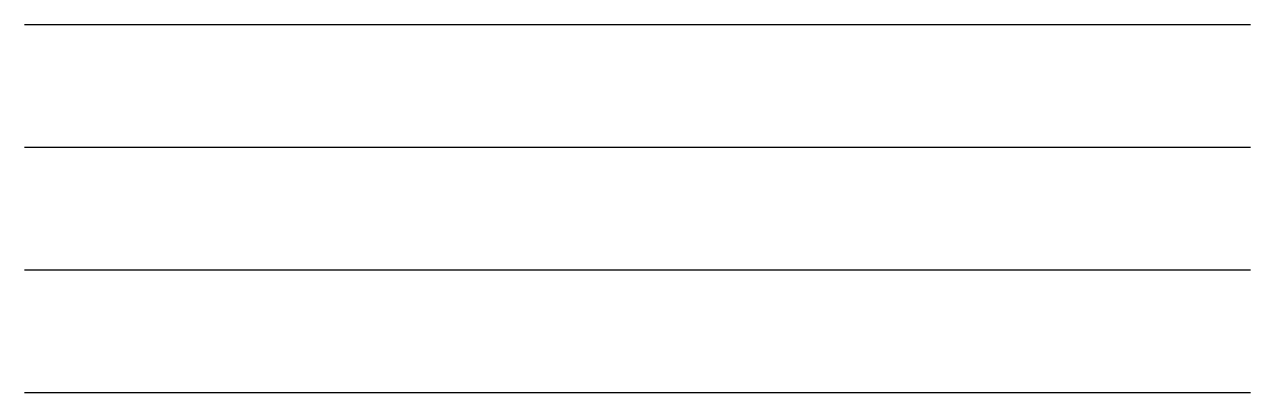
# Model space of a CAD drawing. Header units: millimetres. Extents: x 0 to 10, y 0 to 3.
import ezdxf

# ---------------------------------------------------------------- set-up
doc = ezdxf.new("R2010")
doc.units = ezdxf.units.MM
for name, color, linetype in [('S-FLOOR', 1, 'Continuous'), ('S-FLOOR~edge', 2, 'Continuous'), ('S-FLOOR~Floor hidden', 3, 'Continuous'), ('X~y~z', 4, 'Continuous')]:
    doc.layers.add(name, color=color, linetype=linetype)

msp = doc.modelspace()

# ---------------------------------------------------------------- linework, layer by layer
at = {"layer": 'S-FLOOR'}
msp.add_line((0, 0), (10, 0), dxfattribs=at)
at = {"layer": 'S-FLOOR~edge'}
msp.add_line((0, 1), (10, 1), dxfattribs=at)
at = {"layer": 'S-FLOOR~Floor hidden'}
msp.add_line((0, 2), (10, 2), dxfattribs=at)
at = {"layer": 'X~y~z'}
msp.add_line((0, 3), (10, 3), dxfattribs=at)

doc.saveas('drawing.dxf')
